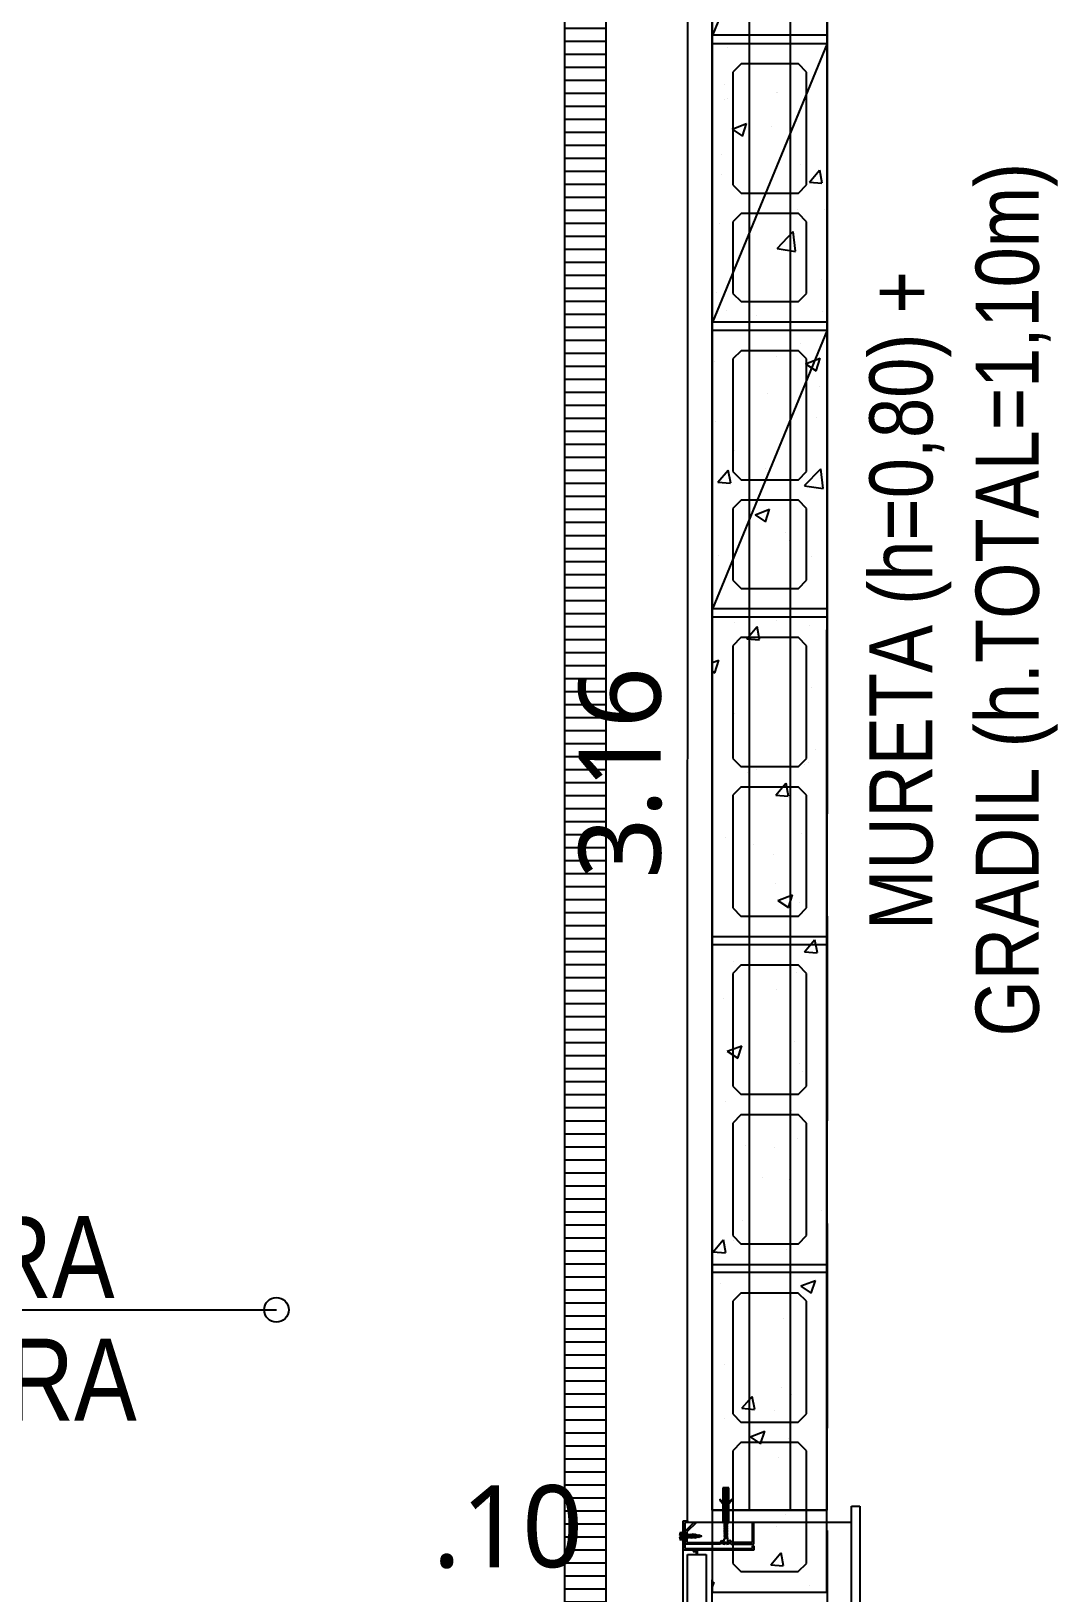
# Model space of a CAD drawing. Header units: metres. Extents: x 3.4 to 18.5, y -11.2 to 1.8.
# Drawn here: x 12.599 to 13.851, y -3.521 to -1.615 of the extents above; entities that cross this region are included whole.
import ezdxf

# ---------------------------------------------------------------- set-up
doc = ezdxf.new("R2010")
doc.units = ezdxf.units.M
doc.linetypes.add('ESTILO_TQS_0005', pattern=[0.4, 0.3, -0.1])
doc.linetypes.add('HIDDEN', pattern=[0.375, 0.25, -0.125])
for name, color, linetype in [('ARQ-STA - COTAS_ALVENARIA', 1, 'Continuous'), ('ARQ-STA - GRADIL_TORRE', 2, 'Continuous'), ('ARQ-STA - GRADIL_TORRE_NOMENCLATURA', 2, 'Continuous'), ('ARQ-STA - JANELAS', 4, 'Continuous'), ('ARQ-STA - REVESTIMENTOS', 4, 'Continuous'), ('ARQ-STA - SHAFTS_E_ENCHIMENTOS_NOMENCLATURA', 1, 'Continuous'), ('ESTRUTURA - ARQ-STA - ALVENARIA_ESTRUTURAL', 5, 'Continuous'), ('ESTRUTURA - ARQ-STA - BLOCOS_ESTRUTURAIS', 250, 'Continuous'), ('ESTRUTURA - ARQ-STA - VIGAS', 4, 'HIDDEN'), ('F2_LAZOS_ALVENARIA', 7, 'Continuous'), ('HIDRÁULICA - ARQ-STA - HIDRÁULICA', 150, 'Continuous')]:
    doc.layers.add(name, color=color, linetype=linetype)
doc.styles.add('COTAS', font='segoeuil.ttf')
doc.styles.add('PADRÃO', font='ARIALN.TTF')

# ---------------------------------------------------------------- blocks, each defined once
blk = doc.blocks.new('HIDRÁULICA - VARANDAS_ATOS_MAIORES - RALO LINEAR')
at = {"layer": 'HIDRÁULICA - ARQ-STA - HIDRÁULICA'}
h = blk.add_hatch(dxfattribs=at)
h.set_pattern_fill('ANSI31', color=256, scale=0.005, angle=135)
h.set_pattern_definition([(180, (-23.525852, -2.405217), (0, -0.015875), [])])
h.paths.add_polyline_path([(-23.5259, 0.5948), (-23.4759, 0.5948), (-23.4759, -2.4052), (-23.5259, -2.4052)])
blk.add_lwpolyline([(-23.5259, 0.5948), (-23.4759, 0.5948), (-23.4759, -2.4052), (-23.5259, -2.4052)], close=True, dxfattribs=at)

msp = doc.modelspace()

# ---------------------------------------------------------------- linework, layer by layer
at = {"layer": 'ARQ-STA - GRADIL_TORRE'}
for p, q in [((13.4749, -1.27), (13.4748, -3.42)), ((13.5249, -1.27), (13.5248, -3.42))]:
    msp.add_line(p, q, dxfattribs=at)
at = {"layer": 'ARQ-STA - JANELAS'}
for p, q in [((13.4429, -3.4103), (13.4391, -3.4064)), ((13.4391, -3.4064), (13.4391, -3.4082)), ((13.4391, -3.4082), (13.4429, -3.4122)), ((13.4499, -3.3928), (13.4429, -3.3928)), ((13.4429, -3.3928), (13.4429, -3.4103)), ((13.4438, -3.435), (13.4438, -3.3938)), ((13.4438, -3.3938), (13.449, -3.3938)), ((13.449, -3.3938), (13.449, -3.435)), ((13.4499, -3.4103), (13.4499, -3.3928)), ((13.4537, -3.4064), (13.4499, -3.4103)), ((13.4499, -3.4122), (13.4537, -3.4082)), ((13.4537, -3.4082), (13.4537, -3.4064)), ((13.4429, -3.4122), (13.4429, -3.435)), ((13.4499, -3.435), (13.4499, -3.4122)), ((13.5999, -4.035), (13.5999, -3.415)), ((13.5999, -3.415), (13.6099, -3.415)), ((13.6099, -3.415), (13.6099, -4.035)), ((13.3945, -3.4689), (13.3945, -3.433)), ((13.3945, -3.433), (13.3998, -3.433)), ((13.3998, -3.435), (13.3965, -3.435)), ((13.3965, -3.435), (13.3965, -3.4669)), ((13.3969, -3.4457), (13.4075, -3.435)), ((13.3969, -3.4616), (13.3969, -3.4457)), ((13.3969, -3.4457), (13.3969, -3.4457)), ((13.4105, -3.435), (13.399, -3.4465)), ((13.399, -3.4465), (13.399, -3.4595)), ((13.3998, -3.433), (13.3998, -3.435)), ((13.4075, -3.435), (13.4105, -3.435)), ((13.4429, -3.435), (13.4438, -3.435)), ((13.449, -3.435), (13.4499, -3.435)), ((13.4807, -3.435), (13.4785, -3.435)), ((13.4785, -3.435), (13.4785, -3.4595)), ((13.4807, -3.4616), (13.4807, -3.435)), ((13.3965, -3.4669), (13.479, -3.4669)), ((13.4399, -3.4616), (13.3969, -3.4616)), ((13.399, -3.4595), (13.439, -3.4595)), ((13.439, -3.4595), (13.4416, -3.4567)), ((13.4432, -3.4581), (13.4399, -3.4616)), ((13.4416, -3.4567), (13.4432, -3.4581)), ((13.4512, -3.4567), (13.4497, -3.4582)), ((13.4497, -3.4582), (13.453, -3.4616)), ((13.4539, -3.4595), (13.4512, -3.4567)), ((13.453, -3.4616), (13.4807, -3.4616)), ((13.4785, -3.4595), (13.4539, -3.4595)), ((13.479, -3.4669), (13.479, -3.4634)), ((13.479, -3.4634), (13.4807, -3.4634)), ((13.4807, -3.4616), (13.4807, -3.4616)), ((13.4807, -3.4634), (13.4807, -3.4689)), ((13.4807, -3.4689), (13.3945, -3.4689)), ((13.3996, -3.9753), (13.3996, -3.474)), ((13.3996, -3.474), (13.4222, -3.474)), ((13.4117, -3.4689), (13.4067, -3.4689)), ((13.4067, -3.4689), (13.4067, -3.4706)), ((13.4067, -3.4706), (13.41, -3.4706)), ((13.41, -3.4706), (13.41, -3.474)), ((13.41, -3.474), (13.4117, -3.474)), ((13.4117, -3.474), (13.4117, -3.4689)), ((13.4222, -3.474), (13.4222, -3.9753))]:
    msp.add_line(p, q, dxfattribs=at)
at = {"layer": 'ARQ-STA - JANELAS', "color": 250}
for p, q in [((13.4441, -3.3974), (13.4487, -3.3962)), ((13.4449, -3.3968), (13.4441, -3.3974)), ((13.4441, -3.3974), (13.4449, -3.3976)), ((13.4441, -3.3988), (13.4487, -3.3976)), ((13.4449, -3.3982), (13.4441, -3.3988)), ((13.4441, -3.3988), (13.4449, -3.399)), ((13.4441, -3.4003), (13.4487, -3.3991)), ((13.4449, -3.3997), (13.4441, -3.4003)), ((13.4441, -3.4003), (13.4449, -3.4005)), ((13.4441, -3.4017), (13.4487, -3.4005)), ((13.4449, -3.4011), (13.4441, -3.4017)), ((13.4441, -3.4017), (13.4449, -3.4019)), ((13.4441, -3.4032), (13.4487, -3.402)), ((13.4449, -3.4026), (13.4441, -3.4032)), ((13.4441, -3.4032), (13.4449, -3.4034)), ((13.4441, -3.4046), (13.4487, -3.4034)), ((13.4449, -3.404), (13.4441, -3.4046)), ((13.4441, -3.4046), (13.4449, -3.4048)), ((13.4441, -3.4061), (13.4487, -3.4048)), ((13.4449, -3.4055), (13.4441, -3.4061)), ((13.4441, -3.4061), (13.4449, -3.4063)), ((13.4441, -3.4075), (13.4487, -3.4063)), ((13.4449, -3.4069), (13.4441, -3.4075)), ((13.4441, -3.4075), (13.4449, -3.4077)), ((13.4441, -3.409), (13.4487, -3.4077)), ((13.4449, -3.4084), (13.4441, -3.409)), ((13.4441, -3.409), (13.4449, -3.4092)), ((13.4441, -3.4104), (13.4487, -3.4092)), ((13.4449, -3.4098), (13.4441, -3.4104)), ((13.4441, -3.4104), (13.4449, -3.4106)), ((13.4441, -3.4119), (13.4487, -3.4106)), ((13.4449, -3.4113), (13.4441, -3.4119)), ((13.4479, -3.396), (13.4449, -3.3968)), ((13.4449, -3.3976), (13.4479, -3.3968)), ((13.4479, -3.3974), (13.4449, -3.3982)), ((13.4449, -3.3976), (13.4449, -3.3982)), ((13.4449, -3.399), (13.4479, -3.3982)), ((13.4479, -3.3989), (13.4449, -3.3997)), ((13.4449, -3.399), (13.4449, -3.3997)), ((13.4449, -3.4005), (13.4479, -3.3997)), ((13.4479, -3.4003), (13.4449, -3.4011)), ((13.4449, -3.4005), (13.4449, -3.4011)), ((13.4449, -3.4019), (13.4479, -3.4011)), ((13.4479, -3.4017), (13.4449, -3.4026)), ((13.4449, -3.4019), (13.4449, -3.4026)), ((13.4449, -3.4034), (13.4479, -3.4026)), ((13.4479, -3.4032), (13.4449, -3.404)), ((13.4449, -3.4034), (13.4449, -3.404)), ((13.4449, -3.4048), (13.4479, -3.404)), ((13.4479, -3.4046), (13.4449, -3.4055)), ((13.4449, -3.4048), (13.4449, -3.4055)), ((13.4449, -3.4063), (13.4479, -3.4054)), ((13.4479, -3.4061), (13.4449, -3.4069)), ((13.4449, -3.4063), (13.4449, -3.4069)), ((13.4449, -3.4077), (13.4479, -3.4069)), ((13.4479, -3.4075), (13.4449, -3.4084)), ((13.4449, -3.4077), (13.4449, -3.4084)), ((13.4449, -3.4092), (13.4479, -3.4083)), ((13.4479, -3.409), (13.4449, -3.4098)), ((13.4449, -3.4092), (13.4449, -3.4098)), ((13.4449, -3.4106), (13.4479, -3.4098)), ((13.4479, -3.4104), (13.4449, -3.4113)), ((13.4449, -3.4106), (13.4449, -3.4113)), ((13.4449, -3.4121), (13.4479, -3.4112)), ((13.4487, -3.3962), (13.4479, -3.396)), ((13.4479, -3.3968), (13.4487, -3.3962)), ((13.4479, -3.3968), (13.4479, -3.3974)), ((13.4487, -3.3976), (13.4479, -3.3974)), ((13.4479, -3.3982), (13.4487, -3.3976)), ((13.4479, -3.3982), (13.4479, -3.3989)), ((13.4487, -3.3991), (13.4479, -3.3989)), ((13.4479, -3.3997), (13.4487, -3.3991)), ((13.4479, -3.3997), (13.4479, -3.4003)), ((13.4487, -3.4005), (13.4479, -3.4003)), ((13.4479, -3.4011), (13.4487, -3.4005)), ((13.4479, -3.4011), (13.4479, -3.4017)), ((13.4487, -3.402), (13.4479, -3.4017)), ((13.4479, -3.4026), (13.4487, -3.402)), ((13.4479, -3.4026), (13.4479, -3.4032)), ((13.4487, -3.4034), (13.4479, -3.4032)), ((13.4479, -3.404), (13.4487, -3.4034)), ((13.4479, -3.404), (13.4479, -3.4046)), ((13.4487, -3.4048), (13.4479, -3.4046)), ((13.4479, -3.4054), (13.4487, -3.4048)), ((13.4479, -3.4054), (13.4479, -3.4061)), ((13.4487, -3.4063), (13.4479, -3.4061)), ((13.4479, -3.4069), (13.4487, -3.4063)), ((13.4479, -3.4069), (13.4479, -3.4075)), ((13.4487, -3.4077), (13.4479, -3.4075)), ((13.4479, -3.4083), (13.4487, -3.4077)), ((13.4479, -3.4083), (13.4479, -3.409)), ((13.4487, -3.4092), (13.4479, -3.409)), ((13.4479, -3.4098), (13.4487, -3.4092)), ((13.4479, -3.4098), (13.4479, -3.4104)), ((13.4487, -3.4106), (13.4479, -3.4104)), ((13.4479, -3.4112), (13.4487, -3.4106)), ((13.4479, -3.4112), (13.4479, -3.4119)), ((13.4441, -3.4119), (13.4449, -3.4121)), ((13.4441, -3.4133), (13.4487, -3.4121)), ((13.4449, -3.4127), (13.4441, -3.4133)), ((13.4441, -3.4133), (13.4449, -3.4135)), ((13.4441, -3.4147), (13.4487, -3.4135)), ((13.4449, -3.4141), (13.4441, -3.4147)), ((13.4441, -3.4147), (13.4449, -3.4149)), ((13.4441, -3.4162), (13.4487, -3.415)), ((13.4449, -3.4156), (13.4441, -3.4162)), ((13.4441, -3.4162), (13.4449, -3.4164)), ((13.4441, -3.4176), (13.4487, -3.4164)), ((13.4449, -3.417), (13.4441, -3.4176)), ((13.4441, -3.4176), (13.4449, -3.4178)), ((13.4441, -3.4191), (13.4487, -3.4179)), ((13.4449, -3.4185), (13.4441, -3.4191)), ((13.4441, -3.4191), (13.4449, -3.4193)), ((13.4441, -3.4205), (13.4487, -3.4193)), ((13.4449, -3.4199), (13.4441, -3.4205)), ((13.4441, -3.4205), (13.4449, -3.4207)), ((13.4441, -3.422), (13.4487, -3.4208)), ((13.4449, -3.4214), (13.4441, -3.422)), ((13.4441, -3.422), (13.4449, -3.4222)), ((13.4441, -3.4234), (13.4487, -3.4222)), ((13.4449, -3.4228), (13.4441, -3.4234)), ((13.4441, -3.4234), (13.4449, -3.4236)), ((13.4441, -3.4249), (13.4487, -3.4237)), ((13.4449, -3.4243), (13.4441, -3.4249)), ((13.4441, -3.4249), (13.4449, -3.4251)), ((13.4441, -3.4263), (13.4487, -3.4251)), ((13.4449, -3.4257), (13.4441, -3.4263)), ((13.4441, -3.4263), (13.4449, -3.4265)), ((13.4441, -3.4278), (13.4487, -3.4266)), ((13.4449, -3.4272), (13.4441, -3.4278)), ((13.4441, -3.4278), (13.4449, -3.428)), ((13.4441, -3.4292), (13.4487, -3.428)), ((13.4449, -3.4286), (13.4441, -3.4292)), ((13.4441, -3.4292), (13.4449, -3.4294)), ((13.4441, -3.4307), (13.4487, -3.4294)), ((13.4449, -3.4301), (13.4441, -3.4307)), ((13.4479, -3.4119), (13.4449, -3.4127)), ((13.4449, -3.4121), (13.4449, -3.4127)), ((13.4449, -3.4135), (13.4479, -3.4127)), ((13.4479, -3.4133), (13.4449, -3.4141)), ((13.4449, -3.4135), (13.4449, -3.4141)), ((13.4449, -3.4149), (13.4479, -3.4141)), ((13.4479, -3.4148), (13.4449, -3.4156)), ((13.4449, -3.4149), (13.4449, -3.4156)), ((13.4449, -3.4164), (13.4479, -3.4156)), ((13.4479, -3.4162), (13.4449, -3.417)), ((13.4449, -3.4164), (13.4449, -3.417)), ((13.4449, -3.4178), (13.4479, -3.417)), ((13.4479, -3.4177), (13.4449, -3.4185)), ((13.4449, -3.4178), (13.4449, -3.4185)), ((13.4449, -3.4193), (13.4479, -3.4185)), ((13.4479, -3.4191), (13.4449, -3.4199)), ((13.4449, -3.4193), (13.4449, -3.4199)), ((13.4449, -3.4207), (13.4479, -3.4199)), ((13.4479, -3.4206), (13.4449, -3.4214)), ((13.4449, -3.4207), (13.4449, -3.4214)), ((13.4449, -3.4222), (13.4479, -3.4214)), ((13.4479, -3.422), (13.4449, -3.4228)), ((13.4449, -3.4222), (13.4449, -3.4228)), ((13.4449, -3.4236), (13.4479, -3.4228)), ((13.4479, -3.4235), (13.4449, -3.4243)), ((13.4449, -3.4236), (13.4449, -3.4243)), ((13.4449, -3.4251), (13.4479, -3.4243)), ((13.4479, -3.4249), (13.4449, -3.4257)), ((13.4449, -3.4251), (13.4449, -3.4257)), ((13.4449, -3.4265), (13.4479, -3.4257)), ((13.4479, -3.4263), (13.4449, -3.4272)), ((13.4449, -3.4265), (13.4449, -3.4272)), ((13.4449, -3.428), (13.4479, -3.4272)), ((13.4479, -3.4278), (13.4449, -3.4286)), ((13.4449, -3.428), (13.4449, -3.4286)), ((13.4449, -3.4294), (13.4479, -3.4286)), ((13.4479, -3.4292), (13.4449, -3.4301)), ((13.4449, -3.4294), (13.4449, -3.4301)), ((13.4449, -3.4309), (13.4479, -3.43)), ((13.4487, -3.4121), (13.4479, -3.4119)), ((13.4479, -3.4127), (13.4487, -3.4121)), ((13.4479, -3.4127), (13.4479, -3.4133)), ((13.4487, -3.4135), (13.4479, -3.4133)), ((13.4479, -3.4141), (13.4487, -3.4135)), ((13.4479, -3.4141), (13.4479, -3.4148)), ((13.4487, -3.415), (13.4479, -3.4148)), ((13.4479, -3.4156), (13.4487, -3.415)), ((13.4479, -3.4156), (13.4479, -3.4162)), ((13.4487, -3.4164), (13.4479, -3.4162)), ((13.4479, -3.417), (13.4487, -3.4164)), ((13.4479, -3.417), (13.4479, -3.4177)), ((13.4487, -3.4179), (13.4479, -3.4177)), ((13.4479, -3.4185), (13.4487, -3.4179)), ((13.4479, -3.4185), (13.4479, -3.4191)), ((13.4487, -3.4193), (13.4479, -3.4191)), ((13.4479, -3.4199), (13.4487, -3.4193)), ((13.4479, -3.4199), (13.4479, -3.4206)), ((13.4487, -3.4208), (13.4479, -3.4206)), ((13.4479, -3.4214), (13.4487, -3.4208)), ((13.4479, -3.4214), (13.4479, -3.422)), ((13.4487, -3.4222), (13.4479, -3.422)), ((13.4479, -3.4228), (13.4487, -3.4222)), ((13.4479, -3.4228), (13.4479, -3.4235)), ((13.4487, -3.4237), (13.4479, -3.4235)), ((13.4479, -3.4243), (13.4487, -3.4237)), ((13.4479, -3.4243), (13.4479, -3.4249)), ((13.4487, -3.4251), (13.4479, -3.4249)), ((13.4479, -3.4257), (13.4487, -3.4251)), ((13.4479, -3.4257), (13.4479, -3.4263)), ((13.4487, -3.4266), (13.4479, -3.4263)), ((13.4479, -3.4272), (13.4487, -3.4266)), ((13.4479, -3.4272), (13.4479, -3.4278)), ((13.4487, -3.428), (13.4479, -3.4278)), ((13.4479, -3.4286), (13.4487, -3.428)), ((13.4479, -3.4286), (13.4479, -3.4292)), ((13.4487, -3.4294), (13.4479, -3.4292)), ((13.4479, -3.43), (13.4487, -3.4294)), ((13.4479, -3.43), (13.4479, -3.4307)), ((13.3911, -3.4468), (13.3911, -3.4508)), ((13.3934, -3.4491), (13.3911, -3.4468)), ((13.3934, -3.4542), (13.3934, -3.4491)), ((13.3935, -3.4491), (13.3934, -3.4491)), ((13.3935, -3.4457), (13.3935, -3.4577)), ((13.3945, -3.4457), (13.3935, -3.4457)), ((13.3945, -3.4577), (13.3945, -3.4457)), ((13.3969, -3.4491), (13.3945, -3.4491)), ((13.3983, -3.4542), (13.3969, -3.4491)), ((13.4003, -3.4491), (13.4001, -3.45)), ((13.4003, -3.4491), (13.4017, -3.4542)), ((13.401, -3.45), (13.4003, -3.4491)), ((13.4019, -3.4491), (13.4017, -3.45)), ((13.4019, -3.4491), (13.4033, -3.4542)), ((13.4026, -3.45), (13.4019, -3.4491)), ((13.4035, -3.4491), (13.4033, -3.45)), ((13.4035, -3.4491), (13.4049, -3.4542)), ((13.4042, -3.45), (13.4035, -3.4491)), ((13.4051, -3.4491), (13.4049, -3.45)), ((13.4051, -3.4491), (13.4065, -3.4542)), ((13.4058, -3.45), (13.4051, -3.4491)), ((13.4067, -3.4491), (13.4065, -3.45)), ((13.4067, -3.4491), (13.4081, -3.4542)), ((13.4074, -3.45), (13.4067, -3.4491)), ((13.4083, -3.4491), (13.4081, -3.45)), ((13.4083, -3.4491), (13.4097, -3.4542)), ((13.409, -3.45), (13.4083, -3.4491)), ((13.41, -3.4493), (13.4098, -3.4501)), ((13.41, -3.4493), (13.4112, -3.4539)), ((13.4107, -3.4503), (13.41, -3.4493)), ((13.4441, -3.4307), (13.4449, -3.4309)), ((13.4441, -3.4321), (13.4487, -3.4309)), ((13.4449, -3.4315), (13.4441, -3.4321)), ((13.4441, -3.4321), (13.4449, -3.4323)), ((13.4441, -3.4336), (13.4487, -3.4323)), ((13.4449, -3.433), (13.4441, -3.4336)), ((13.4441, -3.4336), (13.4449, -3.4338)), ((13.4441, -3.435), (13.4487, -3.4338)), ((13.4449, -3.4344), (13.4441, -3.435)), ((13.4441, -3.435), (13.4449, -3.4352)), ((13.4441, -3.4364), (13.4487, -3.4352)), ((13.4449, -3.4358), (13.4441, -3.4364)), ((13.4441, -3.4364), (13.4449, -3.4367)), ((13.4441, -3.4379), (13.4487, -3.4367)), ((13.4449, -3.4373), (13.4441, -3.4379)), ((13.4441, -3.4379), (13.4449, -3.4381)), ((13.4441, -3.4393), (13.4487, -3.4381)), ((13.4449, -3.4387), (13.4441, -3.4393)), ((13.4441, -3.4393), (13.4449, -3.4395)), ((13.4441, -3.4408), (13.4487, -3.4396)), ((13.4449, -3.4402), (13.4441, -3.4408)), ((13.4441, -3.4408), (13.4449, -3.441)), ((13.4441, -3.4422), (13.4487, -3.441)), ((13.4449, -3.4416), (13.4441, -3.4422)), ((13.4441, -3.4422), (13.4449, -3.4424)), ((13.4441, -3.4437), (13.4487, -3.4425)), ((13.4449, -3.4431), (13.4441, -3.4437)), ((13.4441, -3.4437), (13.4449, -3.4439)), ((13.4441, -3.4451), (13.4487, -3.4439)), ((13.4449, -3.4445), (13.4441, -3.4451)), ((13.4441, -3.4451), (13.4449, -3.4453)), ((13.4441, -3.4466), (13.4487, -3.4454)), ((13.4449, -3.446), (13.4441, -3.4466)), ((13.4441, -3.4466), (13.4449, -3.4468)), ((13.4441, -3.448), (13.4487, -3.4468)), ((13.4449, -3.4474), (13.4441, -3.448)), ((13.4441, -3.448), (13.4449, -3.4482)), ((13.4441, -3.4495), (13.4487, -3.4483)), ((13.4449, -3.4489), (13.4441, -3.4495)), ((13.4441, -3.4495), (13.4449, -3.4497)), ((13.4479, -3.4307), (13.4449, -3.4315)), ((13.4449, -3.4309), (13.4449, -3.4315)), ((13.4449, -3.4323), (13.4479, -3.4315)), ((13.4479, -3.4321), (13.4449, -3.433)), ((13.4449, -3.4323), (13.4449, -3.433)), ((13.4449, -3.4338), (13.4479, -3.4329)), ((13.4479, -3.4336), (13.4449, -3.4344)), ((13.4449, -3.4338), (13.4449, -3.4344)), ((13.4449, -3.4352), (13.4479, -3.4344)), ((13.4479, -3.435), (13.4449, -3.4358)), ((13.4449, -3.4352), (13.4449, -3.4358)), ((13.4449, -3.4367), (13.4479, -3.4358)), ((13.4479, -3.4365), (13.4449, -3.4373)), ((13.4449, -3.4367), (13.4449, -3.4373)), ((13.4449, -3.4381), (13.4479, -3.4373)), ((13.4479, -3.4379), (13.4449, -3.4387)), ((13.4449, -3.4381), (13.4449, -3.4387)), ((13.4449, -3.4395), (13.4479, -3.4387)), ((13.4479, -3.4394), (13.4449, -3.4402)), ((13.4449, -3.4395), (13.4449, -3.4402)), ((13.4449, -3.441), (13.4479, -3.4402)), ((13.4479, -3.4408), (13.4449, -3.4416)), ((13.4449, -3.441), (13.4449, -3.4416)), ((13.4449, -3.4424), (13.4479, -3.4416)), ((13.4479, -3.4423), (13.4449, -3.4431)), ((13.4449, -3.4424), (13.4449, -3.4431)), ((13.4449, -3.4439), (13.4479, -3.4431)), ((13.4479, -3.4437), (13.4449, -3.4445)), ((13.4449, -3.4439), (13.4449, -3.4445)), ((13.4449, -3.4453), (13.4479, -3.4445)), ((13.4479, -3.4452), (13.4449, -3.446)), ((13.4449, -3.4453), (13.4449, -3.446)), ((13.4449, -3.4468), (13.4479, -3.446)), ((13.4479, -3.4466), (13.4449, -3.4474)), ((13.4449, -3.4468), (13.4449, -3.4474)), ((13.4449, -3.4482), (13.4479, -3.4474)), ((13.4479, -3.4481), (13.4449, -3.4489)), ((13.4449, -3.4482), (13.4449, -3.4489)), ((13.4449, -3.4497), (13.4479, -3.4489)), ((13.4479, -3.4495), (13.4449, -3.4503)), ((13.4487, -3.4309), (13.4479, -3.4307)), ((13.4479, -3.4315), (13.4487, -3.4309)), ((13.4479, -3.4315), (13.4479, -3.4321)), ((13.4487, -3.4323), (13.4479, -3.4321)), ((13.4479, -3.4329), (13.4487, -3.4323)), ((13.4479, -3.4329), (13.4479, -3.4336)), ((13.4487, -3.4338), (13.4479, -3.4336)), ((13.4479, -3.4344), (13.4487, -3.4338)), ((13.4479, -3.4344), (13.4479, -3.435)), ((13.4487, -3.4352), (13.4479, -3.435)), ((13.4479, -3.4358), (13.4487, -3.4352)), ((13.4479, -3.4358), (13.4479, -3.4365)), ((13.4487, -3.4367), (13.4479, -3.4365)), ((13.4479, -3.4373), (13.4487, -3.4367)), ((13.4479, -3.4373), (13.4479, -3.4379)), ((13.4487, -3.4381), (13.4479, -3.4379)), ((13.4479, -3.4387), (13.4487, -3.4381)), ((13.4479, -3.4387), (13.4479, -3.4394)), ((13.4487, -3.4396), (13.4479, -3.4394)), ((13.4479, -3.4402), (13.4487, -3.4396)), ((13.4479, -3.4402), (13.4479, -3.4408)), ((13.4487, -3.441), (13.4479, -3.4408)), ((13.4479, -3.4416), (13.4487, -3.441)), ((13.4479, -3.4416), (13.4479, -3.4423)), ((13.4487, -3.4425), (13.4479, -3.4423)), ((13.4479, -3.4431), (13.4487, -3.4425)), ((13.4479, -3.4431), (13.4479, -3.4437)), ((13.4487, -3.4439), (13.4479, -3.4437)), ((13.4479, -3.4445), (13.4487, -3.4439)), ((13.4479, -3.4445), (13.4479, -3.4452)), ((13.4487, -3.4454), (13.4479, -3.4452)), ((13.4479, -3.446), (13.4487, -3.4454)), ((13.4479, -3.446), (13.4479, -3.4466)), ((13.4487, -3.4468), (13.4479, -3.4466)), ((13.4479, -3.4474), (13.4487, -3.4468)), ((13.4479, -3.4474), (13.4479, -3.4481)), ((13.4487, -3.4483), (13.4479, -3.4481)), ((13.4479, -3.4489), (13.4487, -3.4483)), ((13.4479, -3.4489), (13.4479, -3.4495)), ((13.4487, -3.4497), (13.4479, -3.4495)), ((13.39, -3.4508), (13.3924, -3.4508)), ((13.3924, -3.4525), (13.39, -3.4525)), ((13.3911, -3.4565), (13.3911, -3.4525)), ((13.3911, -3.4565), (13.3934, -3.4542)), ((13.3924, -3.4508), (13.3924, -3.4525)), ((13.3934, -3.4542), (13.3935, -3.4542)), ((13.3935, -3.4577), (13.3945, -3.4577)), ((13.3945, -3.4542), (13.3983, -3.4542)), ((13.3971, -3.45), (13.3989, -3.4534)), ((13.4001, -3.45), (13.3971, -3.45)), ((13.3989, -3.4534), (13.3983, -3.4542)), ((13.401, -3.4534), (13.3989, -3.4534)), ((13.4001, -3.45), (13.401, -3.4534)), ((13.4017, -3.45), (13.401, -3.45)), ((13.4019, -3.4534), (13.401, -3.45)), ((13.401, -3.4534), (13.4017, -3.4542)), ((13.4017, -3.45), (13.4026, -3.4534)), ((13.4017, -3.4542), (13.4019, -3.4534)), ((13.4026, -3.4534), (13.4019, -3.4534)), ((13.4033, -3.45), (13.4026, -3.45)), ((13.4035, -3.4534), (13.4026, -3.45)), ((13.4026, -3.4534), (13.4033, -3.4542)), ((13.4033, -3.45), (13.4042, -3.4534)), ((13.4033, -3.4542), (13.4035, -3.4534)), ((13.4042, -3.4534), (13.4035, -3.4534)), ((13.4049, -3.45), (13.4042, -3.45)), ((13.4051, -3.4534), (13.4042, -3.45)), ((13.4042, -3.4534), (13.4049, -3.4542)), ((13.4049, -3.45), (13.4058, -3.4534)), ((13.4049, -3.4542), (13.4051, -3.4534)), ((13.4058, -3.4534), (13.4051, -3.4534)), ((13.4065, -3.45), (13.4058, -3.45)), ((13.4067, -3.4534), (13.4058, -3.45)), ((13.4058, -3.4534), (13.4065, -3.4542)), ((13.4065, -3.45), (13.4074, -3.4534)), ((13.4065, -3.4542), (13.4067, -3.4534)), ((13.4074, -3.4534), (13.4067, -3.4534)), ((13.4081, -3.45), (13.4074, -3.45)), ((13.4083, -3.4534), (13.4074, -3.45)), ((13.4074, -3.4534), (13.4081, -3.4542)), ((13.4081, -3.45), (13.409, -3.4534)), ((13.4081, -3.4542), (13.4083, -3.4534)), ((13.409, -3.4534), (13.4083, -3.4534)), ((13.409, -3.45), (13.4098, -3.4501)), ((13.4099, -3.4532), (13.409, -3.45)), ((13.409, -3.4534), (13.4097, -3.4542)), ((13.4097, -3.4542), (13.4099, -3.4532)), ((13.4098, -3.4501), (13.4105, -3.453)), ((13.4099, -3.4532), (13.4105, -3.453)), ((13.4105, -3.453), (13.4112, -3.4539)), ((13.4107, -3.4503), (13.4115, -3.4505)), ((13.4114, -3.4528), (13.4107, -3.4503)), ((13.4112, -3.4539), (13.4114, -3.4528)), ((13.4114, -3.4528), (13.4121, -3.4527)), ((13.4117, -3.4496), (13.4115, -3.4505)), ((13.4115, -3.4505), (13.4121, -3.4527)), ((13.4117, -3.4496), (13.4127, -3.4536)), ((13.4124, -3.4507), (13.4117, -3.4496)), ((13.4121, -3.4527), (13.4127, -3.4536)), ((13.4124, -3.4507), (13.4132, -3.4508)), ((13.4129, -3.4525), (13.4124, -3.4507)), ((13.4127, -3.4536), (13.4129, -3.4525)), ((13.4129, -3.4525), (13.4136, -3.4524)), ((13.4134, -3.45), (13.4132, -3.4508)), ((13.4132, -3.4508), (13.4136, -3.4524)), ((13.4134, -3.45), (13.4143, -3.4532)), ((13.4141, -3.4511), (13.4134, -3.45)), ((13.4136, -3.4524), (13.4143, -3.4532)), ((13.4144, -3.4522), (13.4141, -3.4511)), ((13.4166, -3.4516), (13.4141, -3.4511)), ((13.4143, -3.4532), (13.4144, -3.4522)), ((13.4144, -3.4522), (13.4166, -3.4517)), ((13.4441, -3.4582), (13.442, -3.4603)), ((13.442, -3.4603), (13.4456, -3.4603)), ((13.4441, -3.4509), (13.4487, -3.4497)), ((13.4449, -3.4503), (13.4441, -3.4509)), ((13.4441, -3.4509), (13.4449, -3.4511)), ((13.4441, -3.4524), (13.4487, -3.4511)), ((13.4449, -3.4518), (13.4441, -3.4524)), ((13.4441, -3.4524), (13.4449, -3.4526)), ((13.4487, -3.4539), (13.4441, -3.4551)), ((13.4441, -3.4551), (13.4441, -3.4582)), ((13.4449, -3.4497), (13.4449, -3.4503)), ((13.4449, -3.4511), (13.4479, -3.4503)), ((13.4479, -3.4509), (13.4449, -3.4518)), ((13.4449, -3.4511), (13.4449, -3.4518)), ((13.4449, -3.4526), (13.4479, -3.4518)), ((13.4449, -3.4526), (13.4449, -3.4549)), ((13.4449, -3.4549), (13.4479, -3.4533)), ((13.4456, -3.4613), (13.4456, -3.4592)), ((13.4456, -3.4592), (13.4472, -3.4592)), ((13.4456, -3.4606), (13.4472, -3.4606)), ((13.4472, -3.4592), (13.4472, -3.4613)), ((13.4508, -3.4603), (13.4472, -3.4603)), ((13.4479, -3.4503), (13.4487, -3.4497)), ((13.4479, -3.4503), (13.4479, -3.4509)), ((13.4487, -3.4511), (13.4479, -3.4509)), ((13.4479, -3.4518), (13.4487, -3.4511)), ((13.4479, -3.4518), (13.4479, -3.4533)), ((13.4479, -3.4533), (13.4487, -3.4539)), ((13.4487, -3.4582), (13.4487, -3.4539)), ((13.4508, -3.4603), (13.4487, -3.4582)), ((13.3945, -3.9811), (13.3945, -3.4689))]:
    msp.add_line(p, q, dxfattribs=at)
for centre, radius, start, end in [((13.3987, -3.4512), 0.00872, 150.1421, 177.7365), ((13.3987, -3.4522), 0.00872, 182.2635, 209.8579), ((13.4166, -3.4517), 0.000085, 282.0927, 77.9073), ((13.4459, -3.4535), 0.00784, 240.1421, 267.7365), ((13.4469, -3.4535), 0.00784, 272.2635, 299.8579)]:
    msp.add_arc(centre, radius, start, end, dxfattribs=at)
at = {"layer": 'ARQ-STA - REVESTIMENTOS'}
for p, q in [((13.3998, -3.435), (13.3999, -0.9401)), ((13.5998, -3.435), (13.3998, -3.435))]:
    msp.add_line(p, q, dxfattribs=at)
at = {"layer": 'ARQ-STA - SHAFTS_E_ENCHIMENTOS_NOMENCLATURA', "color": 4}
msp.add_line((11.7309, -3.1755), (12.8979, -3.1755), dxfattribs=at)
msp.add_circle((12.8979, -3.1755), 0.015, dxfattribs=at)
at = {"layer": 'ESTRUTURA - ARQ-STA - ALVENARIA_ESTRUTURAL', "color": 3}
for p, q in [((13.4299, -1.27), (13.4298, -3.42)), ((13.5698, -3.42), (13.5699, -1.27)), ((13.4298, -3.42), (13.5698, -3.42))]:
    msp.add_line(p, q, dxfattribs=at)
at = {"layer": 'ESTRUTURA - ARQ-STA - BLOCOS_ESTRUTURAIS', "linetype": 'Continuous'}
for p, q in [((13.57, -1.28), (13.43, -1.62)), ((13.57, -1.63), (13.43, -1.97)), ((13.57, -1.98), (13.43, -2.32))]:
    msp.add_line(p, q, dxfattribs=at)
for points in [[(13.57, -1.28), (13.57, -1.62), (13.43, -1.62), (13.43, -1.28), (13.57, -1.28)], [(13.57, -1.63), (13.57, -1.97), (13.43, -1.97), (13.43, -1.63), (13.57, -1.63)], [(13.57, -1.98), (13.57, -2.32), (13.43, -2.32), (13.43, -1.98), (13.57, -1.98)], [(13.4299, -2.33), (13.4299, -2.72), (13.5699, -2.72), (13.5699, -2.33), (13.4299, -2.33)], [(13.4299, -2.73), (13.4299, -3.12), (13.5699, -3.12), (13.5699, -2.73), (13.4299, -2.73)], [(13.4298, -3.13), (13.4298, -3.52), (13.5698, -3.52), (13.5698, -3.13), (13.4298, -3.13)]]:
    msp.add_lwpolyline(points, dxfattribs=at)
at = {"layer": 'ESTRUTURA - ARQ-STA - BLOCOS_ESTRUTURAIS', "linetype": 'ESTILO_TQS_0005'}
for points in [[(13.535, -1.8125), (13.545, -1.8025), (13.545, -1.665), (13.535, -1.655), (13.465, -1.655), (13.455, -1.665), (13.455, -1.8025), (13.465, -1.8125), (13.535, -1.8125)], [(13.535, -1.945), (13.545, -1.935), (13.545, -1.8475), (13.535, -1.8375), (13.465, -1.8375), (13.455, -1.8475), (13.455, -1.935), (13.465, -1.945), (13.535, -1.945)], [(13.535, -2.1625), (13.545, -2.1525), (13.545, -2.015), (13.535, -2.005), (13.465, -2.005), (13.455, -2.015), (13.455, -2.1525), (13.465, -2.1625), (13.535, -2.1625)], [(13.535, -2.295), (13.545, -2.285), (13.545, -2.1975), (13.535, -2.1875), (13.465, -2.1875), (13.455, -2.1975), (13.455, -2.285), (13.465, -2.295), (13.535, -2.295)], [(13.4649, -2.355), (13.4549, -2.365), (13.4549, -2.5025), (13.4649, -2.5125), (13.5349, -2.5125), (13.5449, -2.5025), (13.5449, -2.365), (13.5349, -2.355), (13.4649, -2.355)], [(13.4649, -2.5375), (13.4549, -2.5475), (13.4549, -2.685), (13.4649, -2.695), (13.5349, -2.695), (13.5449, -2.685), (13.5449, -2.5475), (13.5349, -2.5375), (13.4649, -2.5375)], [(13.4649, -2.755), (13.4549, -2.765), (13.4549, -2.9025), (13.4649, -2.9125), (13.5349, -2.9125), (13.5449, -2.9025), (13.5449, -2.765), (13.5349, -2.755), (13.4649, -2.755)], [(13.4649, -2.9375), (13.4549, -2.9475), (13.4549, -3.085), (13.4649, -3.095), (13.5349, -3.095), (13.5449, -3.085), (13.5449, -2.9475), (13.5349, -2.9375), (13.4649, -2.9375)], [(13.4648, -3.155), (13.4548, -3.165), (13.4548, -3.3025), (13.4648, -3.3125), (13.5348, -3.3125), (13.5448, -3.3025), (13.5448, -3.165), (13.5348, -3.155), (13.4648, -3.155)], [(13.4648, -3.3375), (13.4548, -3.3475), (13.4548, -3.485), (13.4648, -3.495), (13.5348, -3.495), (13.5448, -3.485), (13.5448, -3.3475), (13.5348, -3.3375), (13.4648, -3.3375)]]:
    msp.add_lwpolyline(points, dxfattribs=at)
at = {"layer": 'ESTRUTURA - ARQ-STA - VIGAS', "color": 74, "linetype": 'Continuous'}
for p, q in [((13.4485, -1.6346), (13.4485, -1.6346)), ((13.4446, -1.6803), (13.4446, -1.6803)), ((13.5083, -1.6901), (13.5083, -1.6901)), ((13.5093, -1.6904), (13.5093, -1.6904)), ((13.4447, -1.6985), (13.4447, -1.6985)), ((13.4485, -1.6972), (13.4485, -1.6972)), ((13.454, -1.7345), (13.4718, -1.7277)), ((13.4667, -1.7431), (13.4718, -1.7277)), ((13.502, -1.7313), (13.502, -1.7313)), ((13.454, -1.7345), (13.4666, -1.7431)), ((13.5698, -1.7486), (13.5698, -1.7486)), ((13.4415, -1.7649), (13.4415, -1.7649)), ((13.4415, -1.7903), (13.4415, -1.7903)), ((13.5377, -1.7776), (13.5377, -1.7776)), ((13.5485, -1.7992), (13.5608, -1.7846)), ((13.5641, -1.8004), (13.5611, -1.7845)), ((13.4582, -1.8047), (13.4582, -1.8047)), ((13.5485, -1.7992), (13.5637, -1.8005)), ((13.5336, -1.832), (13.5336, -1.832)), ((13.5667, -1.8332), (13.5667, -1.8332)), ((13.4384, -1.8494), (13.4384, -1.8494)), ((13.5089, -1.8801), (13.5287, -1.8595)), ((13.5315, -1.8836), (13.5287, -1.8595)), ((13.4708, -1.8778), (13.4708, -1.8778)), ((13.5089, -1.8802), (13.5315, -1.8838)), ((13.5636, -1.9177), (13.5636, -1.9177)), ((13.4353, -1.934), (13.4353, -1.934)), ((13.4477, -1.9562), (13.4477, -1.9562)), ((13.4841, -1.9618), (13.4841, -1.9618)), ((13.5644, -1.9569), (13.5644, -1.9569)), ((13.5376, -1.9959), (13.5376, -1.9959)), ((13.4322, -2.0185), (13.4322, -2.0185)), ((13.5086, -2.012), (13.5086, -2.012)), ((13.5438, -2.021), (13.5616, -2.0141)), ((13.5565, -2.0295), (13.5616, -2.0142)), ((13.5605, -2.0023), (13.5605, -2.0023)), ((13.5438, -2.021), (13.5565, -2.0295)), ((13.4976, -2.057), (13.4976, -2.057)), ((13.5612, -2.0487), (13.5612, -2.0487)), ((13.4336, -2.0909), (13.4336, -2.0909)), ((13.5574, -2.0868), (13.5574, -2.0868)), ((13.5691, -2.0966), (13.5691, -2.0966)), ((13.4575, -2.1263), (13.4575, -2.1263)), ((13.4368, -2.1653), (13.4491, -2.1507)), ((13.4524, -2.1666), (13.4494, -2.1507)), ((13.4944, -2.1489), (13.4944, -2.1489)), ((13.5425, -2.1696), (13.5623, -2.149)), ((13.5652, -2.1731), (13.5624, -2.149)), ((13.4308, -2.1572), (13.4308, -2.1572)), ((13.4368, -2.1653), (13.452, -2.1667)), ((13.5426, -2.1697), (13.5652, -2.1732)), ((13.5544, -2.1714), (13.5544, -2.1714)), ((13.482, -2.2052), (13.4998, -2.1983)), ((13.482, -2.2052), (13.4947, -2.2137)), ((13.4947, -2.2137), (13.4998, -2.1983)), ((13.5197, -2.2264), (13.5197, -2.2264)), ((13.5238, -2.2364), (13.5238, -2.2364)), ((13.4376, -2.2548), (13.4376, -2.2548)), ((13.5513, -2.256), (13.5513, -2.256)), ((13.447, -2.2779), (13.447, -2.2779)), ((13.4569, -2.3366), (13.4569, -2.3366)), ((13.4721, -2.3564), (13.4843, -2.3418)), ((13.4876, -2.3576), (13.4847, -2.3417)), ((13.5078, -2.3336), (13.5078, -2.3336)), ((13.5482, -2.3405), (13.5482, -2.3405)), ((13.4692, -2.3555), (13.4692, -2.3555)), ((13.4721, -2.3564), (13.4873, -2.3577)), ((13.4299, -2.3856), (13.438, -2.3825)), ((13.4299, -2.3959), (13.4329, -2.3979)), ((13.4329, -2.3979), (13.438, -2.3825)), ((13.5505, -2.4156), (13.5505, -2.4156)), ((13.5451, -2.4251), (13.5451, -2.4251)), ((13.4567, -2.448), (13.4567, -2.448)), ((13.5553, -2.4911), (13.5553, -2.4911)), ((13.542, -2.5096), (13.542, -2.5096)), ((13.5473, -2.5074), (13.5473, -2.5074)), ((13.4732, -2.5195), (13.4732, -2.5195)), ((13.4837, -2.5158), (13.4837, -2.5158)), ((13.5073, -2.5474), (13.5196, -2.5328)), ((13.5228, -2.5487), (13.5199, -2.5328)), ((13.5073, -2.5474), (13.5225, -2.5488)), ((13.4462, -2.5995), (13.4462, -2.5995)), ((13.4805, -2.6076), (13.4805, -2.6076)), ((13.5389, -2.5942), (13.5389, -2.5942)), ((13.5047, -2.6202), (13.5047, -2.6202)), ((13.5071, -2.6553), (13.5071, -2.6553)), ((13.51, -2.6758), (13.5278, -2.669)), ((13.51, -2.6758), (13.5227, -2.6843)), ((13.5227, -2.6843), (13.5278, -2.669)), ((13.5358, -2.6787), (13.5358, -2.6787)), ((13.5099, -2.6951), (13.5099, -2.6951)), ((13.5426, -2.7385), (13.5548, -2.7239)), ((13.5581, -2.7398), (13.5551, -2.7238)), ((13.5426, -2.7385), (13.5578, -2.7398)), ((13.4553, -2.75), (13.4553, -2.75)), ((13.5327, -2.7633), (13.5327, -2.7633)), ((13.456, -2.7696), (13.456, -2.7696)), ((13.443, -2.7953), (13.443, -2.7953)), ((13.5088, -2.7841), (13.5088, -2.7841)), ((13.4482, -2.86), (13.466, -2.8532)), ((13.4609, -2.8685), (13.466, -2.8532)), ((13.5296, -2.8478), (13.5296, -2.8478)), ((13.4482, -2.86), (13.4609, -2.8685)), ((13.5366, -2.8744), (13.5366, -2.8744)), ((13.5403, -2.8848), (13.5403, -2.8848)), ((13.4455, -2.9211), (13.4455, -2.9211)), ((13.5266, -2.9324), (13.5266, -2.9324)), ((13.5334, -2.9662), (13.5334, -2.9662)), ((13.4698, -2.9745), (13.4698, -2.9745)), ((13.5063, -2.9769), (13.5063, -2.9769)), ((13.4909, -3.0146), (13.4909, -3.0146)), ((13.5235, -3.0169), (13.5235, -3.0169)), ((13.5444, -3.0487), (13.5444, -3.0487)), ((13.4666, -3.0664), (13.4666, -3.0664)), ((13.5628, -3.0537), (13.5628, -3.0537)), ((13.4309, -3.1047), (13.4431, -3.0901)), ((13.4309, -3.1047), (13.4461, -3.106)), ((13.4464, -3.1059), (13.4435, -3.09)), ((13.4552, -3.0912), (13.4552, -3.0912)), ((13.5204, -3.1015), (13.5204, -3.1015)), ((13.4403, -3.1437), (13.4403, -3.1437)), ((13.538, -3.1464), (13.5558, -3.1396)), ((13.5507, -3.155), (13.5558, -3.1396)), ((13.496, -3.1539), (13.496, -3.1539)), ((13.538, -3.1465), (13.5507, -3.155)), ((13.5173, -3.1861), (13.5173, -3.1861)), ((13.4447, -3.2428), (13.4447, -3.2428)), ((13.5142, -3.2706), (13.5142, -3.2706)), ((13.4661, -3.2957), (13.4784, -3.2811)), ((13.4661, -3.2957), (13.4813, -3.2971)), ((13.4816, -3.297), (13.4787, -3.2811)), ((13.5265, -3.2792), (13.5265, -3.2792)), ((13.4444, -3.3076), (13.4444, -3.3076)), ((13.5056, -3.2986), (13.5056, -3.2986)), ((13.4762, -3.3306), (13.494, -3.3238)), ((13.4762, -3.3306), (13.4889, -3.3392)), ((13.4889, -3.3392), (13.494, -3.3238)), ((13.5227, -3.3331), (13.5227, -3.3331)), ((13.5111, -3.3552), (13.5111, -3.3552)), ((13.4759, -3.4083), (13.4759, -3.4083)), ((13.4545, -3.4129), (13.4545, -3.4129)), ((13.5195, -3.4249), (13.5195, -3.4249)), ((13.4559, -3.4333), (13.4559, -3.4333)), ((13.508, -3.4397), (13.508, -3.4397)), ((13.5014, -3.4868), (13.5136, -3.4722)), ((13.5014, -3.4868), (13.5165, -3.4881)), ((13.5169, -3.4881), (13.5139, -3.4721)), ((13.4299, -3.5089), (13.4322, -3.508)), ((13.4299, -3.5149), (13.4322, -3.508)), ((13.5489, -3.5124), (13.5489, -3.5124))]:
    msp.add_line(p, q, dxfattribs=at)
at = {"layer": 'ESTRUTURA - ARQ-STA - VIGAS', "color": 1}
for points in [[(13.4299, -0.07), (13.5699, -0.07), (13.5699, -4.13), (13.5699, -4.27), (10.7799, -4.27), (10.7799, -3.93), (10.9199, -3.93), (10.9199, -4.13), (13.4299, -4.13), (13.4299, -0.07), (13.5699, -0.07)], [(13.4299, -0.07), (10.9199, -0.07), (10.9199, -4.13), (13.4299, -4.13), (13.4299, -0.07)]]:
    msp.add_lwpolyline(points, dxfattribs=at)
at = {"layer": 'F2_LAZOS_ALVENARIA'}
for points in [[(13.4299, -1.27), (13.5699, -1.27), (13.5698, -3.42), (13.4298, -3.42)], [(13.4299, -1.27), (13.4298, -3.42), (13.5698, -3.42), (13.5699, -1.27)]]:
    msp.add_lwpolyline(points, close=True, dxfattribs=at)

# ---------------------------------------------------------------- block references
at = {"layer": 'HIDRÁULICA - ARQ-STA - HIDRÁULICA', "rotation": 180}
msp.add_blockref('HIDRÁULICA - VARANDAS_ATOS_MAIORES - RALO LINEAR', (-10.2259, -3.4253), dxfattribs=at)

# ---------------------------------------------------------------- texts
at = {"layer": 'ARQ-STA - COTAS_ALVENARIA', "color": 1, "insert": (13.3179, -2.5201), "char_height": 0.1, "attachment_point": 5, "rotation": 90, "style": 'COTAS'}
msp.add_mtext('3.16', dxfattribs=at)
at = {"layer": 'ARQ-STA - COTAS_ALVENARIA', "color": 1, "insert": (13.1803, -3.4406), "char_height": 0.1, "attachment_point": 5, "style": 'COTAS'}
msp.add_mtext('.10', dxfattribs=at)
at = {"layer": 'ARQ-STA - GRADIL_TORRE_NOMENCLATURA', "color": 1, "style": 'PADRÃO'}
for s, p in [('GRADIL (h.TOTAL=1,10m)', (13.8283, -2.8419)), ('MURETA (h=0,80) +', (13.6986, -2.7118))]:
    msp.add_text(s, height=0.077, rotation=90, dxfattribs=at).set_placement(p)
at = {"layer": 'ARQ-STA - SHAFTS_E_ENCHIMENTOS_NOMENCLATURA', "color": 2, "style": 'PADRÃO'}
for s, p in [('PREVISÃO PARA', (11.7712, -3.1612)), ('CONDENSADORA', (11.7476, -3.3107))]:
    msp.add_text(s, height=0.1, dxfattribs=at).set_placement(p)

doc.saveas('drawing.dxf')
